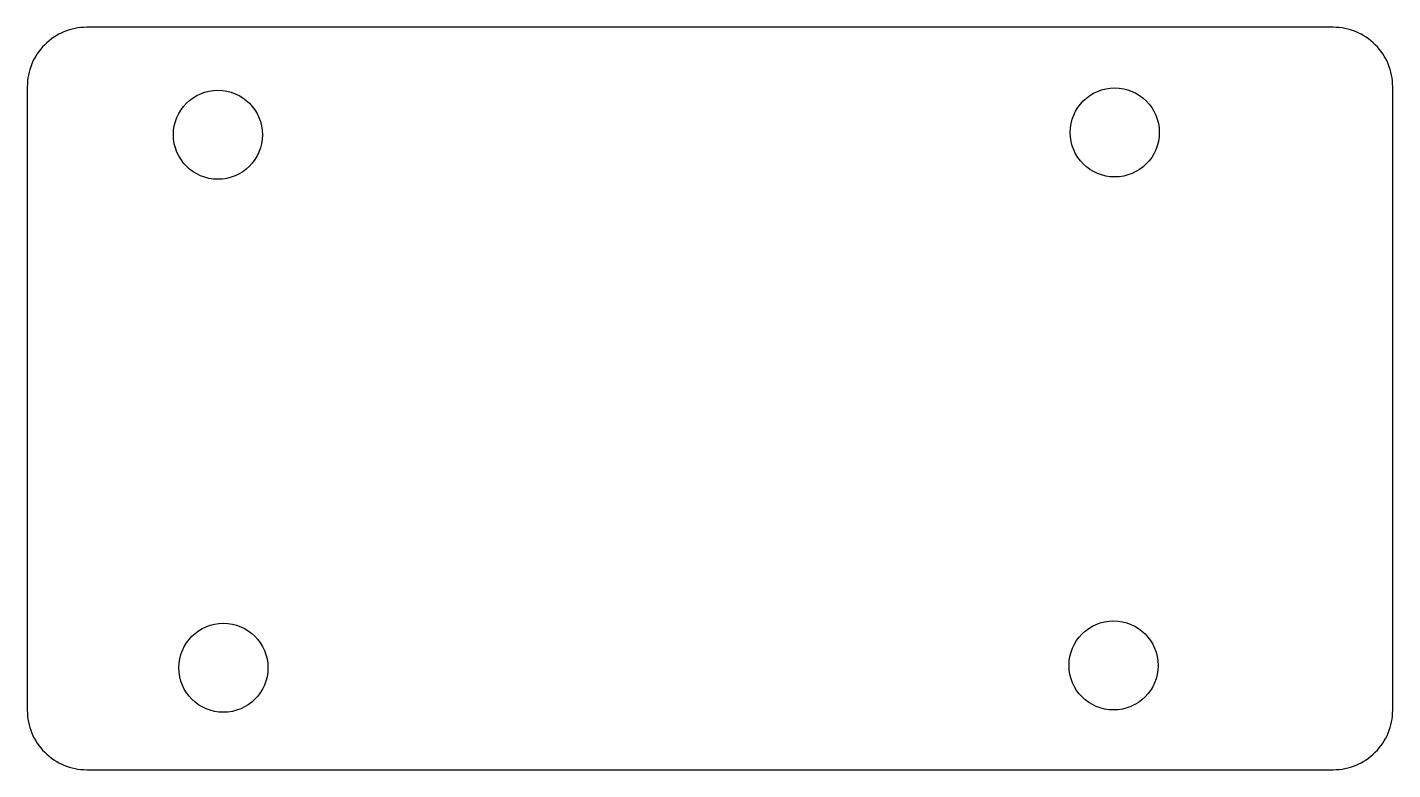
# Model space of a CAD drawing. Header units: millimetres. Extents: x 25 to 255, y -150 to -25.
import ezdxf

# ---------------------------------------------------------------- set-up
doc = ezdxf.new("R2010")
doc.units = ezdxf.units.MM
doc.layers.get('0').update_dxf_attribs({"linetype": 'CONTINUOUS'})

msp = doc.modelspace()

# ---------------------------------------------------------------- linework, layer by layer
msp.add_lwpolyline([(35, -150), (245, -150, 0.414214), (255, -140), (255, -35, 0.414214), (245, -25), (35, -25, 0.414214), (25, -35), (25, -140, 0.414214)], format="xyb", close=True)
for centre in [(57.11, -43.09), (208.18, -42.7), (58.03, -132.84), (207.98, -132.45)]:
    msp.add_circle(centre, 7.5)

doc.saveas('drawing.dxf')
